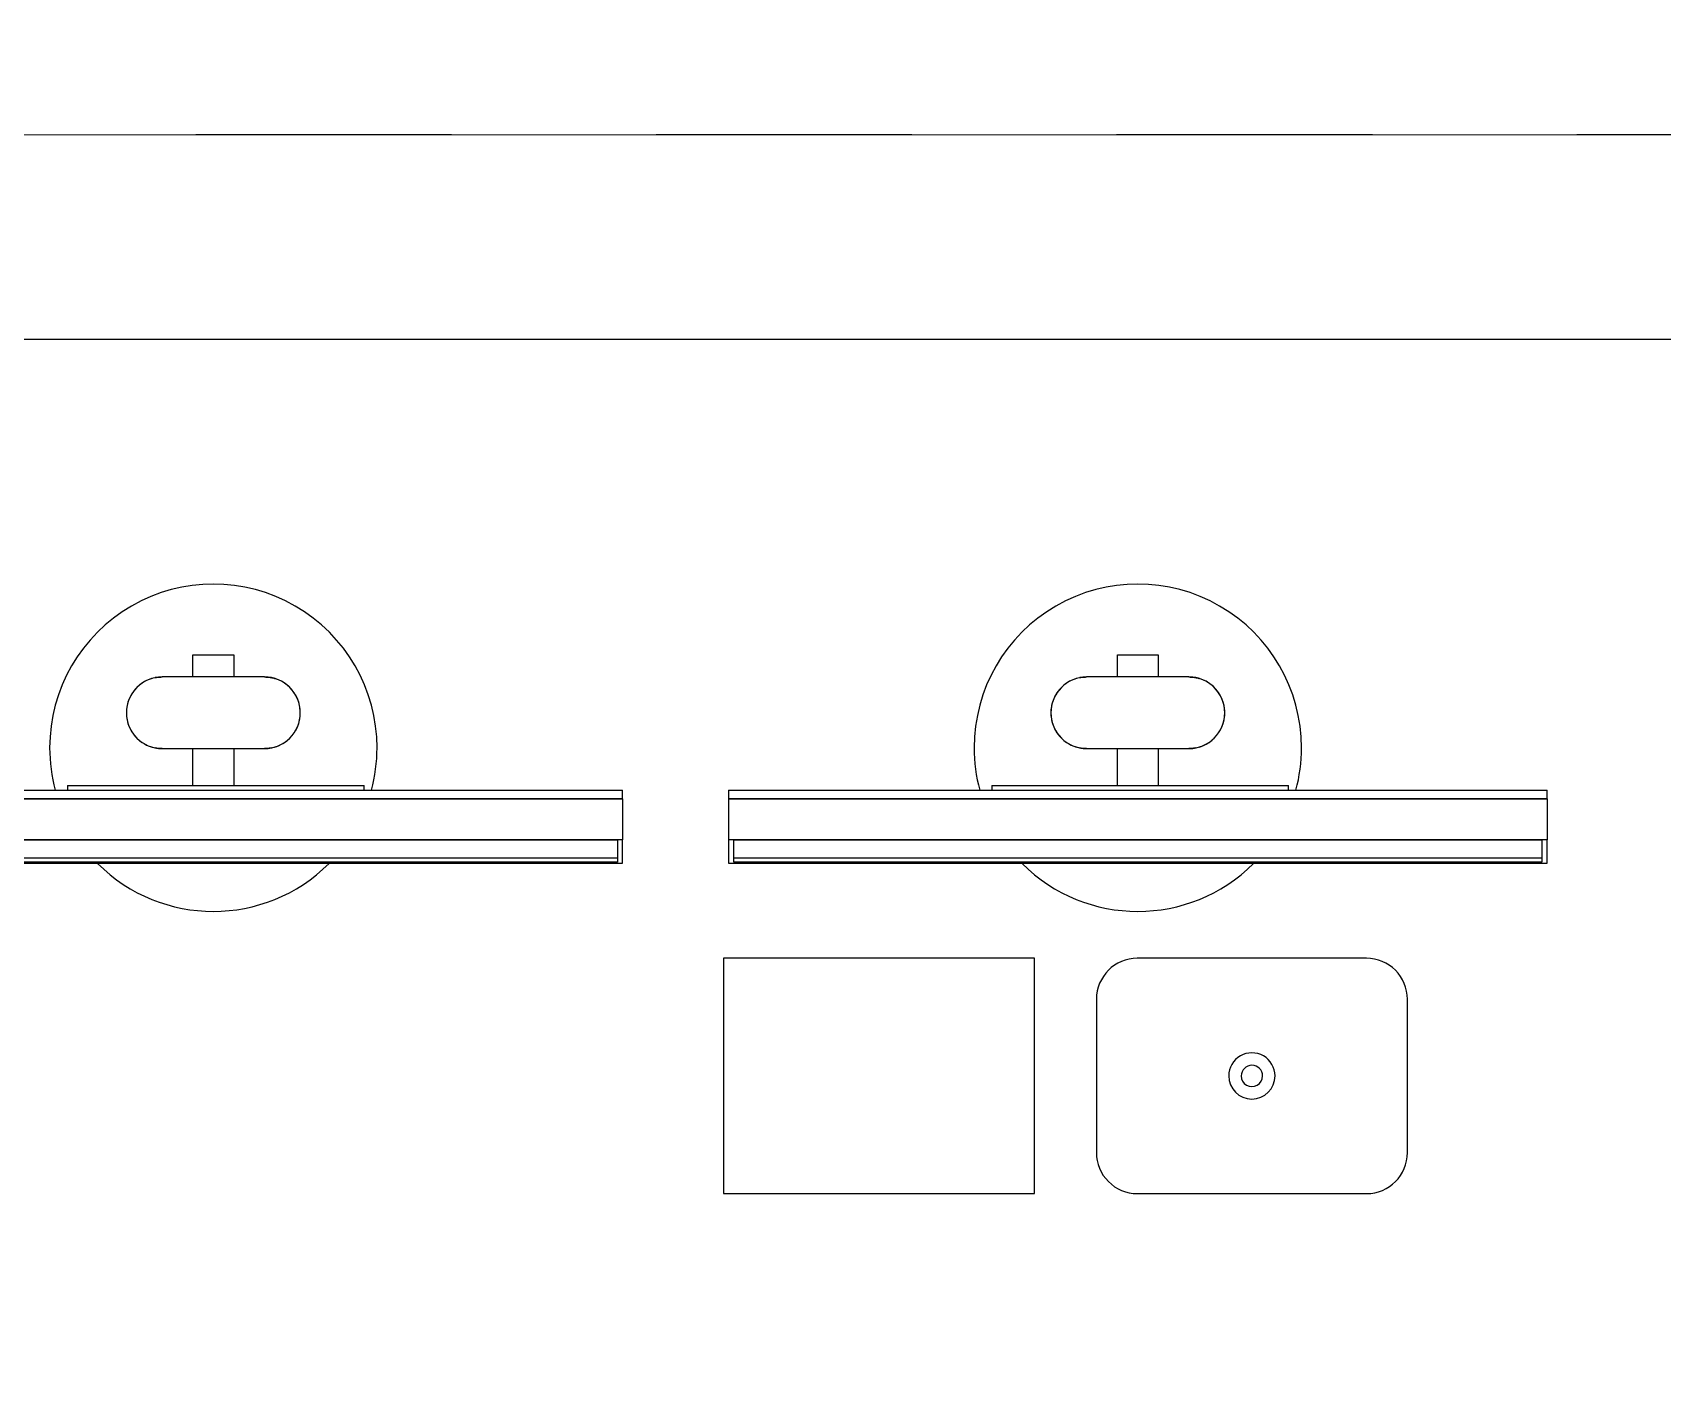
# Model space of a CAD drawing. Header units: metres. Extents: x -22.5 to 67.5, y 0 to 64.7.
# Drawn here: x 44.278 to 45.074, y 41.012 to 41.675 of the extents above; entities that cross this region are included whole.
import ezdxf

# ---------------------------------------------------------------- set-up
doc = ezdxf.new("R2010")
doc.units = ezdxf.units.M
doc.linetypes.add('XREF PB NEURO-ONCOLOGIA$0$CONJUNTO TLAHUAC$0$HIDDEN2', pattern=[0.1875, 0.125, -0.0625])
doc.layers.add('XREF PB NEURO-ONCOLOGIA$0$Mobiliario Fijo', color=40, linetype='Continuous')
doc.layers.add('XREF PB NEURO-ONCOLOGIA$0$PROYECCIÓN', color=8, linetype='XREF PB NEURO-ONCOLOGIA$0$CONJUNTO TLAHUAC$0$HIDDEN2')
doc.layers.add('XREF PB NEURO-ONCOLOGIA$0$MUROS DE TABLAROCA', color=150, linetype='Continuous', lineweight=13)

# ---------------------------------------------------------------- blocks, each defined once
blk = doc.blocks.new('XREF PB NEURO-ONCOLOGIA$0$XREF PB NEURO-ONCOLOGIA$0$SPC_SingleClientGating Selector _SCGS_  - Standard-5381805-General Arrangement')
for p, q in [((1201.31, 477.5), (1089.31, 477.5)), ((1069.31, 457.5), (1069.31, 382.5)), ((1221.31, 382.5), (1221.31, 457.5)), ((1089.31, 362.5), (1201.31, 362.5))]:
    blk.add_line(p, q)
for centre, radius, start, end in [((1089.31, 457.5), 20, 90, 180), ((1201.31, 457.5), 20, 360, 90), ((1145.31, 420), 11.3, 360, 180), ((1145.31, 420), 5.23, 0, 180), ((1145.31, 420), 11.3, 180, 360), ((1145.31, 420), 5.23, 180, 0), ((1089.31, 382.5), 20, 180, 270), ((1201.31, 382.5), 20, 270, 360)]:
    blk.add_arc(centre, radius, start, end)
blk = doc.blocks.new('XREF PB NEURO-ONCOLOGIA$0$XREF PB NEURO-ONCOLOGIA$0$SPC_KVM-Switch - Standard-5381807-General Arrangement')
for p, q in [((1221.31, 477.5), (1069.31, 477.5)), ((1069.31, 477.5), (1069.31, 362.5)), ((1221.31, 362.5), (1221.31, 477.5)), ((1069.31, 362.5), (1221.31, 362.5))]:
    blk.add_line(p, q)
blk = doc.blocks.new('XREF PB NEURO-ONCOLOGIA$0$XREF PB NEURO-ONCOLOGIA$0$ELK_SPC_ControlRoomMonitors - MOSAIQ Monitor-5377198-General Arrangement')
for p, q in [((-10, 80.79), (10, 80.79)), ((-10, 70), (-10, 80.79)), ((10, 80.79), (10, 70)), ((25, 70), (-25, 70)), ((-25, 35), (25, 35)), ((-10, 16.96), (-10, 35)), ((10, 35), (10, 16.96)), ((-71.32, 16.96), (73.68, 16.96)), ((-71.32, 16.96), (-71.32, 14.64)), ((73.68, 14.64), (73.68, 16.96)), ((-200, 14.64), (200, 14.64)), ((-200, 14.64), (-200, 10.46)), ((200, 10.46), (-200, 10.46)), ((-200, 10.46), (200, 10.46)), ((-200, 10.46), (-200, -9.53)), ((200, 10.46), (200, 14.64)), ((200, 10.46), (200, -9.53)), ((200, -9.53), (-200, -9.53)), ((-200, -9.53), (-200, -21.05)), ((-197.5, -20.52), (-197.5, -9.62)), ((-197.5, -9.62), (197.5, -9.62)), ((197.5, -9.62), (197.5, -20.52)), ((200, -21.05), (200, -9.53)), ((-200, -21.05), (200, -21.05)), ((-197.5, -18.41), (197.5, -18.41)), ((197.5, -20.52), (-197.5, -20.52))]:
    blk.add_line(p, q)
for centre, radius, start, end in [((0, 35.41), 80, 360, 180), ((-25, 52.5), 17.5, 90, 270), ((-25, 52.5), 17.5, 106.42992, 253.57008), ((25, 52.5), 17.5, 270, 90), ((25, 52.5), 17.5, 330, 73.5679), ((25, 52.5), 17.5, 286.42992, 315), ((0, 35.41), 80, 180, 195), ((0, 35.41), 80, 345, 360), ((0, 35.41), 80, 225, 315)]:
    blk.add_arc(centre, radius, start, end)
for points in [[(-25, 70), (-26.37, 70), (-27.51, 69.84), (-28.36, 69.68)], [(-25, 35), (-26.37, 35), (-27.51, 35.16), (-28.35, 35.32)], [(25, 35), (26.37, 35), (27.51, 35.16), (28.36, 35.32)]]:
    blk.add_open_spline(points, degree=3)
for points, knots in [([(-28.35, 69.68), (-28.03, 69.74), (-27.07, 69.9), (-25.85, 70), (-25, 70)], [0.7777778, 0.7777778, 0.7777778, 0.7777778, 0.8611111, 1, 1, 1, 1]), ([(25, 70), (26.37, 70), (28.08, 69.76), (29.48, 69.42), (30.07, 69.25), (29.99, 69.28), (29.06, 69.54), (27.37, 69.88), (25.85, 70), (25, 70)], [0, 0, 0, 0, 0.222222, 0.333333, 0.444444, 0.583333, 0.722222, 0.861111, 1, 1, 1, 1]), ([(-28.35, 35.32), (-28.03, 35.26), (-27.07, 35.1), (-25.85, 35), (-25, 35)], [0.7777778, 0.7777778, 0.7777778, 0.7777778, 0.8611111, 1, 1, 1, 1]), ([(28.35, 35.32), (28.03, 35.26), (27.07, 35.1), (25.85, 35), (25, 35)], [0.7777778, 0.7777778, 0.7777778, 0.7777778, 0.8611111, 1, 1, 1, 1])]:
    blk.add_open_spline(points, degree=3, knots=knots)
blk = doc.blocks.new('XREF PB NEURO-ONCOLOGIA')
at = {"layer": 'XREF PB NEURO-ONCOLOGIA$0$Mobiliario Fijo', "elevation": 0}
blk.add_lwpolyline([(7.15168, -0.70383), (8.05168, -0.70383), (8.05168, 3.05617), (7.15168, 3.05617)], close=True, dxfattribs=at)
at = {"layer": 'XREF PB NEURO-ONCOLOGIA$0$MUROS DE TABLAROCA'}
blk.add_line((8.05168, 3.05617), (8.05168, -0.85383), dxfattribs=at)
blk.add_lwpolyline([(8.15168, -1.94383), (8.15168, 5.41314)], dxfattribs=at)
at = {"layer": 'XREF PB NEURO-ONCOLOGIA$0$PROYECCIÓN', "elevation": 0}
blk.add_lwpolyline([(8.15168, 9.70617), (20.05168, 9.70617), (20.05168, -0.79383), (8.15168, -0.79383)], close=True, dxfattribs=at)
at = {"layer": 'XREF PB NEURO-ONCOLOGIA$0$Mobiliario Fijo', "xscale": 0.0009999999999940395, "yscale": 0.0009999999999940395, "zscale": 0.0009999999999940395, "rotation": 270}
for name, p in [('XREF PB NEURO-ONCOLOGIA$0$XREF PB NEURO-ONCOLOGIA$0$ELK_SPC_ControlRoomMonitors - MOSAIQ Monitor-5377198-General Arrangement', (7.81669, 0.8976, 0)), ('XREF PB NEURO-ONCOLOGIA$0$XREF PB NEURO-ONCOLOGIA$0$SPC_KVM-Switch - Standard-5381807-General Arrangement', (7.27168, 1.71764, 0)), ('XREF PB NEURO-ONCOLOGIA$0$XREF PB NEURO-ONCOLOGIA$0$ELK_SPC_ControlRoomMonitors - MOSAIQ Monitor-5377198-General Arrangement', (7.81669, 0.44579, 0)), ('XREF PB NEURO-ONCOLOGIA$0$XREF PB NEURO-ONCOLOGIA$0$SPC_SingleClientGating Selector _SCGS_  - Standard-5381805-General Arrangement', (7.27168, 1.53534, 0))]:
    blk.add_blockref(name, p, dxfattribs=at)

msp = doc.modelspace()

# ---------------------------------------------------------------- block references
at = {"rotation": 90}
msp.add_blockref('XREF PB NEURO-ONCOLOGIA', (45.26344, 33.47338), dxfattribs=at)

doc.saveas('drawing.dxf')
